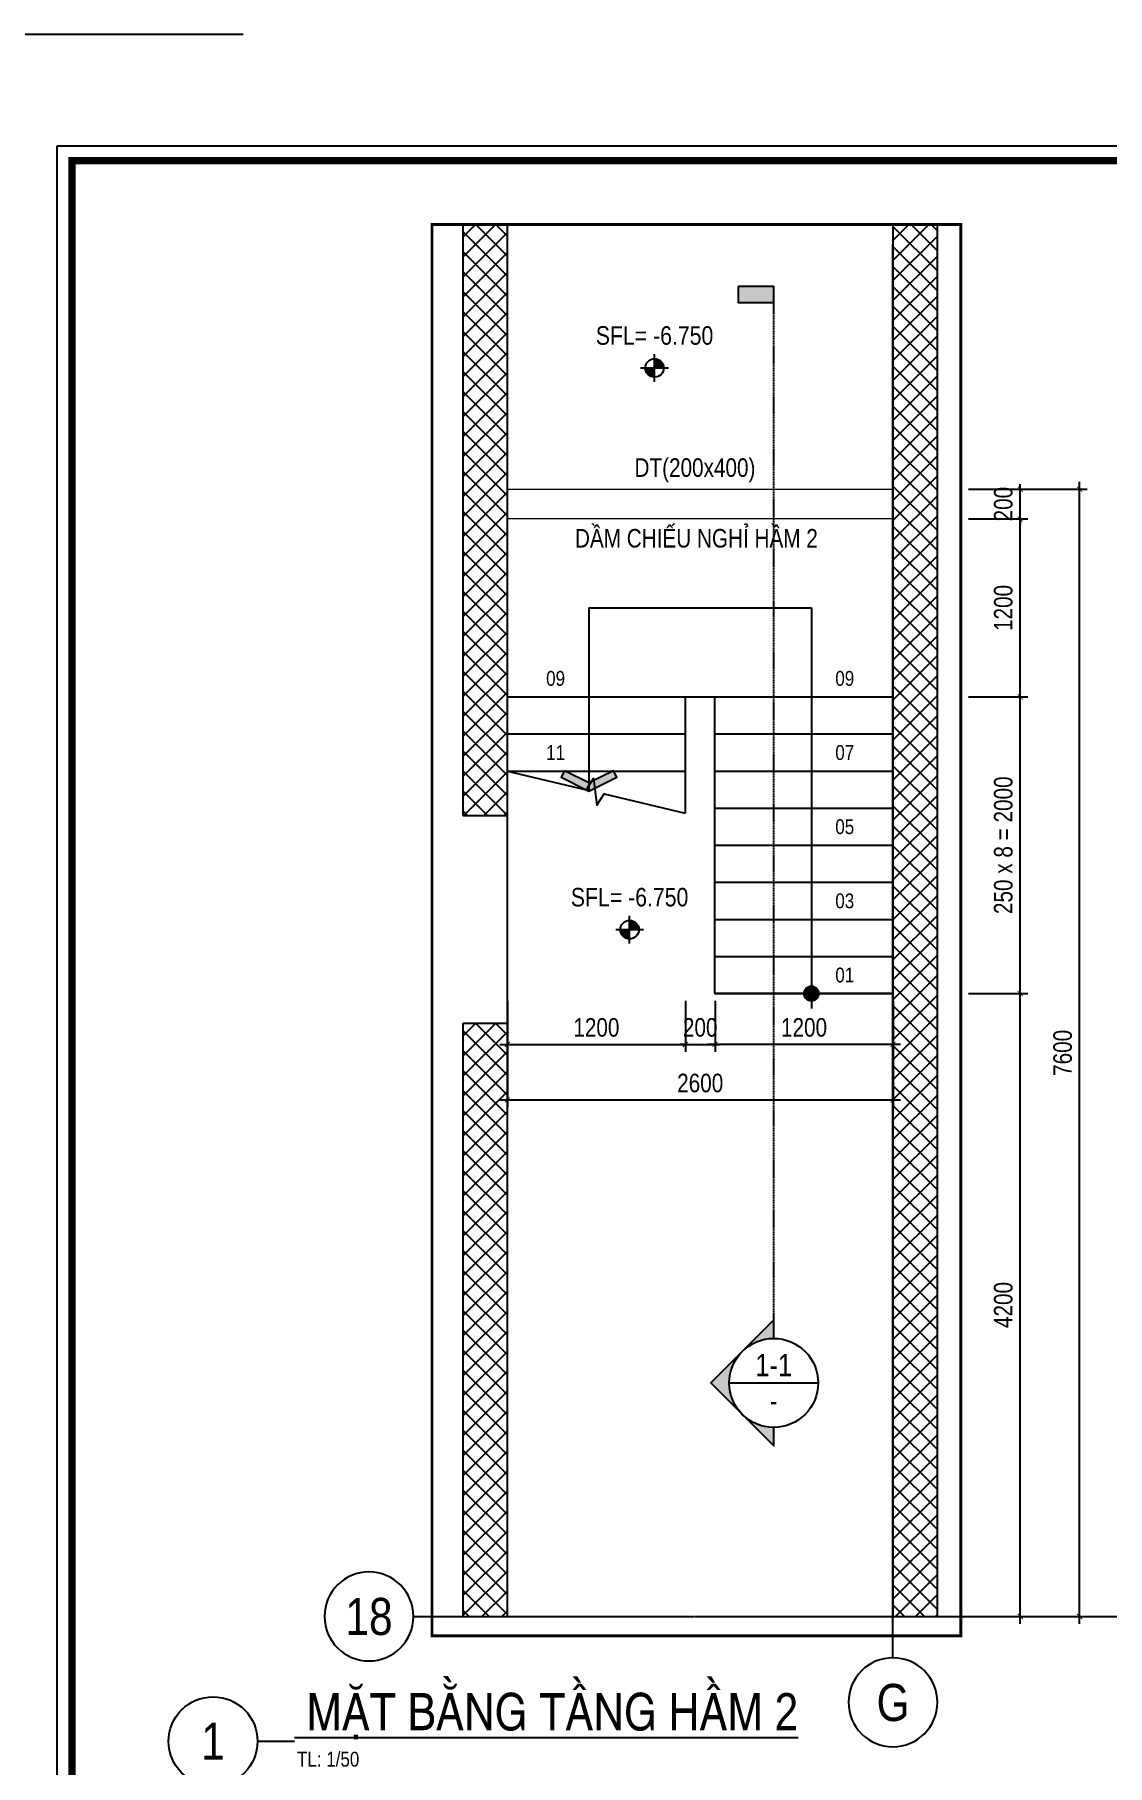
# Model space of a CAD drawing. Header units: millimetres. Extents: x 379264 to 1158416, y -283062 to 356890.
# Drawn here: x 862677 to 869910, y -13122 to -1452 of the extents above; entities that cross this region are included whole.
import ezdxf
from ezdxf.enums import TextEntityAlignment as Align

# ---------------------------------------------------------------- set-up
doc = ezdxf.new("R2010")
doc.units = ezdxf.units.MM
for name, pattern in [('BLOCK A - CHI TIET THANG 1$0$HIDDEN', [0.375, 0.25, -0.125]), ('BLOCK C - CHI TIET THANG 6$0$$0$HIDDEN', [0.375, 0.25, -0.125]), ('CENTER', [2, 1.25, -0.25, 0.25, -0.25]), ('HIDDEN', [9.525, 6.35, -3.175])]:
    doc.linetypes.add(name, pattern=pattern)
doc.layers.add("'S_General_Hidden_1 Thin", color=1, linetype='HIDDEN', lineweight=18)
doc.layers.add('S_Concrete_Cont_2 Normal', color=2, linetype='Continuous', lineweight=13)
for name, color, linetype in [('01PM. TEXT A', 3, 'Continuous'), ('02PM. TEXT B', 4, 'Continuous'), ('03PM. TEXT C', 1, 'Continuous'), ('04PM. THIN', 7, 'Continuous'), ('05PM. FRAME', 4, 'Continuous'), ('07PM. WACO', 6, 'Continuous'), ('11PM. DIM', 2, 'Continuous'), ('12PM. GRID', 8, 'CENTER'), ('13PM. HATCH', 8, 'Continuous'), ('BLOCK A - CHI TIET THANG 1$0$Ky hieu Truc', 1, 'Continuous'), ('BLOCK A - CHI TIET THANG 1$0$Number Step', 94, 'Continuous'), ('MB Ham 2$0$Staircase', 30, 'Continuous'), ('mb tang 1 TWA$0$Staircase', 30, 'Continuous')]:
    doc.layers.add(name, color=color, linetype=linetype)
doc.styles.add('[PMDC2013]STYLE', font='arial.ttf', dxfattribs={"width": 0.8})
doc.styles.add('BLOCK A - CHI TIET THANG 1$0$VNI-HelveC', font='VHELVCN_0.TTF')
doc.styles.add('BLOCK A - CHI TIET THANG 1$0$VNI-HelveCB', font='VHELVCB_0.TTF')
doc.styles.add('BLOCK C - CHI TIET THANG 6$0$$0$Title Block Bold', font='VHELVEB_0.TTF')
doc.styles.add('BLOCK C - CHI TIET THANG 6$0$VNI-HelveC', font='VHELVCN_0.TTF')
doc.styles.add('BLOCK C - CHI TIET THANG 6$0$VNI-HelveCB', font='VHELVCB_0.TTF')
doc.dimstyles.new('BLOCK A - CHI TIET THANG 1$0$Dim 50 (A1-A2)', dxfattribs={"dimscale": 50, "dimtxt": 2.5, "dimasz": 0.7, "dimexe": 1, "dimexo": 1, "dimgap": 1, "dimtad": 1, "dimdec": 0, "dimzin": 12, "dimdsep": 46, "dimtxsty": '[PMDC2013]STYLE', "dimblk": 'ARCHTICK', "dimcen": 0, "dimdle": 1, "dimclrd": 2, "dimclre": 2, "dimclrt": 4, "dimadec": 0, "dimazin": 0, "dimtfac": 1, "dimtdec": 0, "dimtix": 1, "dimtmove": 2, "dimatfit": 3, "dimldrblk": 'ARCHTICK', "dimfxl": 1, "dimtolj": 1, "dimtzin": 0, "dimarcsym": 0})

# ---------------------------------------------------------------- blocks, each defined once
blk = doc.blocks.new('CHG_XX_Khung ten')
blk.add_lwpolyline([(15, 579), (826, 579), (826, 15), (15, 15)], close=True)
at = {"color": 4, "linetype": 'Continuous', "const_width": 1}
blk.add_lwpolyline([(17, 577), (824, 577), (824, 17), (17, 17)], close=True, dxfattribs=at)
at = {"layer": 'Defpoints', "color": 1, "ltscale": 2}
blk.add_lwpolyline([(40.06, 594), (0, 594), (0, 554)], dxfattribs=at)
blk = doc.blocks.new('MB Ham 2$0$Arrow 60')
at = {"linetype": 'ByBlock', "lineweight": -2}
h = blk.add_hatch(color=0, dxfattribs=at)
h.paths.add_polyline_path([(1.88, 0.94), (1.65, 1.38), (0, 0.56), (-1.65, 1.38), (-1.88, 0.94), (0, 0)], flags=17)
h.paths.add_polyline_path([(1.65, 1.38), (1.88, 0.94), (0, 0), (-1.88, 0.94), (-1.65, 1.38), (0, 0.56)])
blk.add_hatch(color=0, dxfattribs=at).paths.add_polyline_path([(1.65, 1.38), (1.88, 0.94), (0, 0), (-1.88, 0.94), (-1.65, 1.38), (0, 0.56)])
at = {"color": 0, "linetype": 'ByBlock', "lineweight": -2}
blk.add_lwpolyline([(1.65, 1.38), (1.88, 0.94), (0, 0), (-1.88, 0.94), (-1.65, 1.38), (0, 0.56)], close=True, dxfattribs=at)
blk = doc.blocks.new('MB Ham 2$0$Dot')
at = {"linetype": 'ByBlock', "lineweight": -2}
h = blk.add_hatch(color=0, dxfattribs=at)
edge = h.paths.add_edge_path()
edge.add_arc((0, 0), 0.5, 0, 360)
at = {"color": 0, "linetype": 'ByBlock', "lineweight": -2}
blk.add_line((0, -1), (0, 1), dxfattribs=at)
blk.add_circle((0, 0), 0.5, dxfattribs=at)
blk = doc.blocks.new('_ArchTick')
at = {"color": 0, "linetype": 'ByBlock', "const_width": 0.15}
blk.add_lwpolyline([(-0.5, -0.5), (0.5, 0.5)], dxfattribs=at)
blk = doc.blocks.new('*D908')
at = {"layer": '11PM. DIM', "lineweight": -2, "transparency": 16777216}
for p, q in [((868973, -7918), (869373, -7918)), ((868973, -12118), (869373, -12118))]:
    blk.add_line(p, q, dxfattribs=at)
at = {"layer": '11PM. DIM', "color": 2, "lineweight": -2, "transparency": 16777216}
blk.add_line((869323, -12168), (869323, -7868), dxfattribs=at)
at = {"layer": 'Defpoints', "color": 0, "transparency": 16777216}
for p in [(868923, -7918), (869323, -7918), (868923, -12118)]:
    blk.add_point(p, dxfattribs=at)
at = {"layer": '11PM. DIM', "color": 2, "lineweight": -2, "transparency": 16777216, "xscale": 35, "yscale": 35, "zscale": 35}
for p, rotation in [((869323, -7918), 90), ((869323, -12118), 270)]:
    blk.add_blockref('_ArchTick', p, dxfattribs=dict(at, rotation=rotation))
at = {"layer": '11PM. DIM', "color": 4, "transparency": 16777216, "insert": (869209, -10018), "char_height": 125, "attachment_point": 5, "rotation": 90, "style": '[PMDC2013]STYLE'}
blk.add_mtext('\\A1;4200', dxfattribs=at)
blk = doc.blocks.new('*D909')
at = {"layer": '11PM. DIM', "lineweight": -2, "transparency": 16777216}
for p, q in [((868973, -5918), (869373, -5918)), ((868973, -7918), (869373, -7918))]:
    blk.add_line(p, q, dxfattribs=at)
at = {"layer": '11PM. DIM', "color": 2, "lineweight": -2, "transparency": 16777216}
blk.add_line((869323, -7968), (869323, -5868), dxfattribs=at)
at = {"layer": 'Defpoints', "color": 0, "transparency": 16777216}
for p in [(868923, -5918), (869323, -5918), (868923, -7918)]:
    blk.add_point(p, dxfattribs=at)
at = {"layer": '11PM. DIM', "color": 2, "lineweight": -2, "transparency": 16777216, "xscale": 35, "yscale": 35, "zscale": 35}
for p, rotation in [((869323, -5918), 90), ((869323, -7918), 270)]:
    blk.add_blockref('_ArchTick', p, dxfattribs=dict(at, rotation=rotation))
at = {"layer": '11PM. DIM', "color": 4, "transparency": 16777216, "insert": (869209, -6918), "char_height": 125, "attachment_point": 5, "rotation": 90, "style": '[PMDC2013]STYLE'}
blk.add_mtext('\\A1;250 x 8 = 2000', dxfattribs=at)
blk = doc.blocks.new('*D910')
at = {"layer": '11PM. DIM', "lineweight": -2, "transparency": 16777216}
for p, q in [((868973, -4718), (869373, -4718)), ((868973, -5918), (869373, -5918))]:
    blk.add_line(p, q, dxfattribs=at)
at = {"layer": '11PM. DIM', "color": 2, "lineweight": -2, "transparency": 16777216}
blk.add_line((869323, -5968), (869323, -4668), dxfattribs=at)
at = {"layer": 'Defpoints', "color": 0, "transparency": 16777216}
for p in [(868923, -4718), (869323, -4718), (868923, -5918)]:
    blk.add_point(p, dxfattribs=at)
at = {"layer": '11PM. DIM', "color": 2, "lineweight": -2, "transparency": 16777216, "xscale": 35, "yscale": 35, "zscale": 35}
for p, rotation in [((869323, -4718), 90), ((869323, -5918), 270)]:
    blk.add_blockref('_ArchTick', p, dxfattribs=dict(at, rotation=rotation))
at = {"layer": '11PM. DIM', "color": 4, "transparency": 16777216, "insert": (869209, -5318), "char_height": 125, "attachment_point": 5, "rotation": 90, "style": '[PMDC2013]STYLE'}
blk.add_mtext('\\A1;1200', dxfattribs=at)
blk = doc.blocks.new('*D911')
at = {"layer": '11PM. DIM', "lineweight": -2, "transparency": 16777216}
for p, q in [((868973, -4518), (869373, -4518)), ((868973, -4718), (869373, -4718))]:
    blk.add_line(p, q, dxfattribs=at)
at = {"layer": '11PM. DIM', "color": 2, "lineweight": -2, "transparency": 16777216}
for p, q in [((869323, -4518), (869323, -4483)), ((869323, -4718), (869323, -4518)), ((869323, -4718), (869323, -4753))]:
    blk.add_line(p, q, dxfattribs=at)
at = {"layer": 'Defpoints', "color": 0, "transparency": 16777216}
for p in [(868923, -4518), (869323, -4518), (868923, -4718)]:
    blk.add_point(p, dxfattribs=at)
at = {"layer": '11PM. DIM', "color": 2, "lineweight": -2, "transparency": 16777216, "xscale": 35, "yscale": 35, "zscale": 35}
for p, rotation in [((869323, -4518), 270), ((869323, -4718), 90)]:
    blk.add_blockref('_ArchTick', p, dxfattribs=dict(at, rotation=rotation))
at = {"layer": '11PM. DIM', "color": 4, "transparency": 16777216, "insert": (869209, -4618), "char_height": 125, "attachment_point": 5, "rotation": 90, "style": '[PMDC2013]STYLE'}
blk.add_mtext('\\A1;200', dxfattribs=at)
blk = doc.blocks.new('*D912')
at = {"layer": '11PM. DIM', "lineweight": -2, "transparency": 16777216}
for p, q in [((868973, -4518), (869773, -4518)), ((868973, -12118), (869773, -12118))]:
    blk.add_line(p, q, dxfattribs=at)
at = {"layer": '11PM. DIM', "color": 2, "lineweight": -2, "transparency": 16777216}
blk.add_line((869723, -12168), (869723, -4468), dxfattribs=at)
at = {"layer": 'Defpoints', "color": 0, "transparency": 16777216}
for p in [(868923, -4518), (869723, -4518), (868923, -12118)]:
    blk.add_point(p, dxfattribs=at)
at = {"layer": '11PM. DIM', "color": 2, "lineweight": -2, "transparency": 16777216, "xscale": 35, "yscale": 35, "zscale": 35}
for p, rotation in [((869723, -4518), 90), ((869723, -12118), 270)]:
    blk.add_blockref('_ArchTick', p, dxfattribs=dict(at, rotation=rotation))
at = {"layer": '11PM. DIM', "color": 4, "transparency": 16777216, "insert": (869609, -8318), "char_height": 125, "attachment_point": 5, "rotation": 90, "style": '[PMDC2013]STYLE'}
blk.add_mtext('\\A1;7600', dxfattribs=at)
blk = doc.blocks.new('*D913')
at = {"layer": '11PM. DIM', "lineweight": -2, "transparency": 16777216}
for p, q in [((867265, -7968), (867265, -8311)), ((868465, -7968), (868465, -8311))]:
    blk.add_line(p, q, dxfattribs=at)
at = {"layer": '11PM. DIM', "color": 2, "lineweight": -2, "transparency": 16777216}
blk.add_line((868515, -8261), (867215, -8261), dxfattribs=at)
at = {"layer": 'Defpoints', "color": 0, "transparency": 16777216}
for p in [(867265, -7918), (868465, -7918), (867265, -8261)]:
    blk.add_point(p, dxfattribs=at)
at = {"layer": '11PM. DIM', "color": 2, "lineweight": -2, "transparency": 16777216, "xscale": 35, "yscale": 35, "zscale": 35, "rotation": 180}
blk.add_blockref('_ArchTick', (867265, -8261), dxfattribs=at)
at = {"layer": '11PM. DIM', "color": 2, "lineweight": -2, "transparency": 16777216, "xscale": 35, "yscale": 35, "zscale": 35}
blk.add_blockref('_ArchTick', (868465, -8261), dxfattribs=at)
at = {"layer": '11PM. DIM', "color": 4, "transparency": 16777216, "insert": (867865, -8147), "char_height": 125, "attachment_point": 5, "style": '[PMDC2013]STYLE'}
blk.add_mtext('\\A1;1200', dxfattribs=at)
blk = doc.blocks.new('BLOCK A - CHI TIET THANG 1$0$HTT-Grid')
at = {"layer": '05PM. FRAME', "linetype": 'ByBlock', "lineweight": -2}
blk.add_line((0, -2.5), (0, 0), dxfattribs=at)
blk.add_circle((0, -8.5), 6, dxfattribs=at)
at = {"layer": '03PM. TEXT C', "linetype": 'ByBlock', "lineweight": -2, "style": '[PMDC2013]STYLE', "width": 0.8}
blk.add_attdef('GRID', text='', height=5, dxfattribs=at).set_placement((0, -8.5), align=Align.MIDDLE)
blk = doc.blocks.new('BLOCK A - CHI TIET THANG 1$0$Number Step')
at = {"color": 0, "linetype": 'ByBlock', "lineweight": -2, "style": 'BLOCK A - CHI TIET THANG 1$0$VNI-HelveCB'}
blk.add_attdef('TEXT', text='', height=2, dxfattribs=at).set_placement((0, 0), align=Align.MIDDLE)
blk = doc.blocks.new('BLOCK A - CHI TIET THANG 1$0$13123123213')
at = {"linetype": 'ByBlock'}
h = blk.add_hatch(color=0, dxfattribs=at)
h.paths.add_polyline_path([(0, 1), (0, 0), (1, 0, 0.414214)])
h.paths.add_polyline_path([(0, 0), (-1, 0, 0.414214), (0, -1)])
at = {"color": 0, "linetype": 'ByBlock'}
for p, q in [((-1.5, 0), (1.5, 0)), ((0, -1.5), (0, 1.5))]:
    blk.add_line(p, q, dxfattribs=at)
blk.add_circle((0, 0), 1, dxfattribs=at)
at = {"color": 0, "linetype": 'ByBlock', "lineweight": -2, "style": 'BLOCK A - CHI TIET THANG 1$0$VNI-HelveC'}
for tag, p in [('TEXT1', (0, 10.5)), ('TEXT2', (0, 7)), ('TEXT3', (0, 3.5))]:
    blk.add_attdef(tag, text='', height=2, dxfattribs=at).set_placement(p, align=Align.MIDDLE_CENTER)
blk = doc.blocks.new('*D914')
at = {"layer": '11PM. DIM', "lineweight": -2, "transparency": 16777216}
for p, q in [((867065, -7968), (867065, -8311)), ((867265, -7968), (867265, -8311))]:
    blk.add_line(p, q, dxfattribs=at)
at = {"layer": '11PM. DIM', "color": 2, "lineweight": -2, "transparency": 16777216}
for p, q in [((867065, -8261), (867030, -8261)), ((867065, -8261), (867265, -8261)), ((867265, -8261), (867300, -8261))]:
    blk.add_line(p, q, dxfattribs=at)
at = {"layer": 'Defpoints', "color": 0, "transparency": 16777216}
for p in [(867065, -7918), (867265, -7918), (867265, -8261)]:
    blk.add_point(p, dxfattribs=at)
at = {"layer": '11PM. DIM', "color": 2, "lineweight": -2, "transparency": 16777216, "xscale": 35, "yscale": 35, "zscale": 35}
blk.add_blockref('_ArchTick', (867065, -8261), dxfattribs=at)
at = {"layer": '11PM. DIM', "color": 2, "lineweight": -2, "transparency": 16777216, "xscale": 35, "yscale": 35, "zscale": 35, "rotation": 180}
blk.add_blockref('_ArchTick', (867265, -8261), dxfattribs=at)
at = {"layer": '11PM. DIM', "color": 4, "transparency": 16777216, "insert": (867165, -8147), "char_height": 125, "attachment_point": 5, "style": '[PMDC2013]STYLE'}
blk.add_mtext('\\A1;200', dxfattribs=at)
blk = doc.blocks.new('*D915')
at = {"layer": '11PM. DIM', "lineweight": -2, "transparency": 16777216}
for p, q in [((865865, -7968), (865865, -8311)), ((867065, -7968), (867065, -8311))]:
    blk.add_line(p, q, dxfattribs=at)
at = {"layer": '11PM. DIM', "color": 2, "lineweight": -2, "transparency": 16777216}
blk.add_line((865815, -8261), (867115, -8261), dxfattribs=at)
at = {"layer": 'Defpoints', "color": 0, "transparency": 16777216}
for p in [(865865, -7918), (867065, -7918), (867065, -8261)]:
    blk.add_point(p, dxfattribs=at)
at = {"layer": '11PM. DIM', "color": 2, "lineweight": -2, "transparency": 16777216, "xscale": 35, "yscale": 35, "zscale": 35, "rotation": 180}
blk.add_blockref('_ArchTick', (865865, -8261), dxfattribs=at)
at = {"layer": '11PM. DIM', "color": 2, "lineweight": -2, "transparency": 16777216, "xscale": 35, "yscale": 35, "zscale": 35}
blk.add_blockref('_ArchTick', (867065, -8261), dxfattribs=at)
at = {"layer": '11PM. DIM', "color": 4, "transparency": 16777216, "insert": (866465, -8147), "char_height": 125, "attachment_point": 5, "style": '[PMDC2013]STYLE'}
blk.add_mtext('\\A1;1200', dxfattribs=at)
blk = doc.blocks.new('*D916')
at = {"layer": '11PM. DIM', "lineweight": -2, "transparency": 16777216}
for p, q in [((865865, -7968), (865865, -8686)), ((868465, -7968), (868465, -8686))]:
    blk.add_line(p, q, dxfattribs=at)
at = {"layer": '11PM. DIM', "color": 2, "lineweight": -2, "transparency": 16777216}
blk.add_line((868515, -8636), (865815, -8636), dxfattribs=at)
at = {"layer": 'Defpoints', "color": 0, "transparency": 16777216}
for p in [(865865, -7918), (868465, -7918), (865865, -8636)]:
    blk.add_point(p, dxfattribs=at)
at = {"layer": '11PM. DIM', "color": 2, "lineweight": -2, "transparency": 16777216, "xscale": 35, "yscale": 35, "zscale": 35, "rotation": 180}
blk.add_blockref('_ArchTick', (865865, -8636), dxfattribs=at)
at = {"layer": '11PM. DIM', "color": 2, "lineweight": -2, "transparency": 16777216, "xscale": 35, "yscale": 35, "zscale": 35}
blk.add_blockref('_ArchTick', (868465, -8636), dxfattribs=at)
at = {"layer": '11PM. DIM', "color": 4, "transparency": 16777216, "insert": (867165, -8522), "char_height": 125, "attachment_point": 5, "style": '[PMDC2013]STYLE'}
blk.add_mtext('\\A1;2600', dxfattribs=at)
blk = doc.blocks.new('BLOCK C - CHI TIET THANG 6$0$HTT-Title')
at = {"lineweight": -2}
blk.add_line((6, 0), (11, 0), dxfattribs=at)
at = {"linetype": 'ByBlock', "lineweight": -2}
blk.add_circle((0, 0), 6, dxfattribs=at)
at = {"linetype": 'ByBlock', "lineweight": -2, "style": 'BLOCK C - CHI TIET THANG 6$0$VNI-HelveCB'}
blk.add_attdef('DWG.NAME', text='', height=5, dxfattribs=at).set_placement((11, 0), align=Align.BOTTOM_LEFT)
blk.add_attdef('NUMBER', text='', height=5, dxfattribs=at).set_placement((0, 0), align=Align.MIDDLE_CENTER)
at = {"linetype": 'ByBlock', "lineweight": -2, "style": 'BLOCK C - CHI TIET THANG 6$0$VNI-HelveC'}
blk.add_attdef('SCALE', text='', height=2, dxfattribs=at).set_placement((11.32, -1.41), align=Align.TOP_LEFT)
blk = doc.blocks.new('*U795')
blk.add_hatch(color=256).paths.add_polyline_path([(-480, 14784), (-480, 14570), (0, 14570), (0, 14784)])
h = blk.add_hatch(color=256)
edge = h.paths.add_edge_path()
edge.add_line((0, 600), (0, 849))
edge.add_line((0, 849), (-849, 0))
edge.add_line((-849, 0), (0, -849))
edge.add_line((0, -849), (0, -600))
edge.add_arc((0, 0), 600, 90, 270, ccw=False)
at = {"linetype": 'BLOCK C - CHI TIET THANG 6$0$$0$HIDDEN', "ltscale": 10}
blk.add_line((0, 600), (0, 14784), dxfattribs=at)
blk.add_line((-600, 0), (600, 0))
blk.add_lwpolyline([(-480, 14784), (-480, 14570), (0, 14570), (0, 14784)], close=True)
blk.add_lwpolyline([(0, 600), (0, 849), (-849, 0), (0, -849), (0, -600, -1)], format="xyb", close=True)
blk.add_circle((0, 0), 600)
at = {"style": 'BLOCK C - CHI TIET THANG 6$0$$0$Title Block Bold', "flags": 8}
blk.add_attdef('VIEWNUMBER', text='', height=300, dxfattribs=at).set_placement((0, 0), align=Align.BOTTOM_CENTER)
blk.add_attdef('DRAWINGREFERENCE', text='', height=250, dxfattribs=at).set_placement((0, -120), align=Align.TOP_CENTER)
blk = doc.blocks.new('GR')
at = {"layer": '13PM. HATCH'}
h = blk.add_hatch(dxfattribs=at)
h.set_pattern_fill('ANSI37', color=256, scale=30, angle=90, style=0)
h.set_pattern_definition([(135, (-2650, 10200), (-67.3519, -67.3519), []), (225, (-2650, 10200), (67.3519, -67.3519), [])])
h.paths.add_polyline_path([(-2900, 5400), (-2600, 5400), (-2600, 9385), (-2900, 9385)])
h.paths.add_polyline_path([(-2600, 4000), (-2900, 4000), (-2900, 0), (-2600, 0)])
at = {"layer": '07PM. WACO'}
for p, q in [((-2900, 5400), (-2600, 5400)), ((-2900, 4000), (-2600, 4000))]:
    blk.add_line(p, q, dxfattribs=at)
for points in [[(-2900, 9385), (-2900, 5400)], [(-2600, 5400), (-2600, 9385)], [(-2900, 4000), (-2900, 0), (-2600, 0), (-2600, 4000)]]:
    blk.add_lwpolyline(points, dxfattribs=at)
at = {"layer": 'mb tang 1 TWA$0$Staircase'}
blk.add_line((-2600, 3979), (-2600, 5400), dxfattribs=at)
at = {"layer": 'BLOCK A - CHI TIET THANG 1$0$Ky hieu Truc'}
ref = blk.add_blockref('BLOCK A - CHI TIET THANG 1$0$HTT-Grid', (0, -154), dxfattribs=dict(at, xscale=-50, yscale=50, zscale=50))
ref.add_attrib('GRID', 'G', dxfattribs={"layer": '0', "linetype": 'ByBlock', "lineweight": -2, "height": 250, "style": 'BLOCK A - CHI TIET THANG 1$0$VNI-HelveC'}).set_placement((1, -580), align=Align.MIDDLE)

msp = doc.modelspace()

# ---------------------------------------------------------------- block references
at = {"layer": '04PM. THIN', "xscale": 50, "yscale": 50, "zscale": 50}
msp.add_blockref('CHG_XX_Khung ten', (862079.92, -31152.33), dxfattribs=at)

# ---------------------------------------------------------------- next in the draw order: hatches: boundary and pattern name
at = {"layer": '13PM. HATCH'}
h = msp.add_hatch(dxfattribs=at)
h.set_pattern_fill('ANSI37', color=256, scale=30, angle=90, style=0)
h.set_pattern_definition([(135, (868714.62, -1917.99), (-67.3519, -67.3519), []), (225, (868714.62, -1917.99), (67.3519, -67.3519), [])])
h.paths.add_polyline_path([(868764.62, -2733.42), (868464.62, -2733.42), (868464.62, -12117.99), (868764.62, -12117.99)])

# ---------------------------------------------------------------- next in the draw order: linework, layer by layer
at = {"layer": "'S_General_Hidden_1 Thin", "ltscale": 0.5}
msp.add_line((868464.62, -4717.98), (865864.62, -4717.98), dxfattribs=at)
at = {"linetype": 'BLOCK A - CHI TIET THANG 1$0$HIDDEN', "ltscale": 10, "const_width": 20}
msp.add_lwpolyline([(865356.65, -12248.89), (865356.65, -2733.42), (868922.94, -2733.42), (868922.94, -12248.89)], close=True, dxfattribs=at)
at = {"layer": '05PM. FRAME', "ltscale": 0.25}
msp.add_line((867014.62, -5917.98), (867314.62, -5917.98), dxfattribs=at)
for points in [[(865864.62, -6417.98), (865864.62, -5917.98), (867064.62, -5917.98), (867064.62, -6701.22)], [(865864.62, -6417.98), (866396.28, -6543.47), (866446.42, -6467.09), (866467.8, -6648.57), (866517.94, -6572.19), (867064.62, -6701.22)]]:
    msp.add_lwpolyline(points, dxfattribs=at)
msp.add_lwpolyline([(868464.62, -5917.98), (868464.62, -7917.98), (867264.62, -7917.98), (867264.62, -5917.98)], close=True, dxfattribs=at)
at = {"layer": '07PM. WACO'}
msp.add_lwpolyline([(868464.62, -2733.42), (868464.62, -12117.99), (868764.62, -12117.99), (868764.62, -2733.42)], dxfattribs=at)
at = {"layer": '12PM. GRID', "ltscale": 3}
for p, q in [((868464.62, -12280.3), (868464.62, -2864.33)), ((865231.65, -12117.99), (876582.73, -12117.99))]:
    msp.add_line(p, q, dxfattribs=at)
at = {"layer": '13PM. HATCH'}
for p, q in [((866414.62, -5317.98), (866414.62, -6553.4)), ((866414.62, -5317.98), (867914.62, -5317.98)), ((867914.62, -5317.98), (867914.62, -7917.98)), ((865864.62, -6167.98), (867064.62, -6167.98)), ((867264.62, -6167.98), (868464.62, -6167.98)), ((865864.62, -6417.98), (867064.62, -6417.98)), ((867264.62, -6417.98), (868464.62, -6417.98)), ((867264.62, -6667.98), (868464.62, -6667.98)), ((867264.62, -6917.98), (868464.62, -6917.98)), ((867264.62, -7167.98), (868464.62, -7167.98)), ((867264.62, -7417.98), (868464.62, -7417.98)), ((867264.62, -7667.98), (868464.62, -7667.98))]:
    msp.add_line(p, q, dxfattribs=at)
at = {"layer": 'MB Ham 2$0$Staircase'}
for p, q in [((865864.62, -5917.98), (866964.62, -5917.98)), ((867264.62, -5917.98), (868464.62, -5917.98)), ((867264.62, -7917.98), (868464.62, -7917.98))]:
    msp.add_line(p, q, dxfattribs=at)
at = {"layer": 'S_Concrete_Cont_2 Normal', "ltscale": 7}
msp.add_line((865864.62, -4517.98), (868464.62, -4517.98), dxfattribs=at)

# ---------------------------------------------------------------- next in the draw order: block references
at = {"layer": '01PM. TEXT A'}
ref = msp.add_blockref('BLOCK C - CHI TIET THANG 6$0$HTT-Title', (863880.38, -12959.81), dxfattribs=dict(at, xscale=50, yscale=50, zscale=50))
ref.add_attrib('NUMBER', '1', dxfattribs={"layer": '0', "color": 0, "linetype": 'ByBlock', "lineweight": -2, "height": 250, "style": 'BLOCK C - CHI TIET THANG 6$0$VNI-HelveCB'}).set_placement((863880.38, -12959.81), align=Align.MIDDLE_CENTER)
ref.add_attrib('DWG.NAME', '%%u MAËT BAÈNG TAÀNG HAÀM 2', dxfattribs={"layer": '0', "color": 3, "linetype": 'ByBlock', "lineweight": -2, "height": 250, "style": 'BLOCK C - CHI TIET THANG 6$0$VNI-HelveCB'}).set_placement((864430.38, -12959.81), align=Align.BOTTOM_LEFT)
ref.add_attrib('SCALE', 'TL: 1/50', dxfattribs={"layer": '0', "color": 0, "linetype": 'ByBlock', "lineweight": -2, "height": 100, "style": 'BLOCK C - CHI TIET THANG 6$0$VNI-HelveC'}).set_placement((864446.14, -13030.49), align=Align.TOP_LEFT)
at = {"layer": '02PM. TEXT B'}
ref = msp.add_blockref('BLOCK A - CHI TIET THANG 1$0$13123123213', (866857.22, -3699.63), dxfattribs=dict(at, xscale=62.5, yscale=62.5, zscale=62.5))
ref.add_attrib('TEXT3', 'SFL= -6.750', dxfattribs={"layer": '0', "color": 0, "linetype": 'ByBlock', "lineweight": -2, "height": 125, "style": 'BLOCK A - CHI TIET THANG 1$0$VNI-HelveC'}).set_placement((866857.22, -3480.88), align=Align.MIDDLE_CENTER)
ref = msp.add_blockref('BLOCK A - CHI TIET THANG 1$0$13123123213', (866688.99, -7486.81), dxfattribs=dict(at, xscale=62.5, yscale=62.5, zscale=62.5))
ref.add_attrib('TEXT3', 'SFL= -6.750', dxfattribs={"layer": '0', "color": 0, "linetype": 'ByBlock', "lineweight": -2, "height": 125, "style": 'BLOCK A - CHI TIET THANG 1$0$VNI-HelveC'}).set_placement((866688.99, -7268.06), align=Align.MIDDLE_CENTER)
at = {"layer": '07PM. WACO'}
ref = msp.add_blockref('*U795', (867660.34, -10543.37), dxfattribs=dict(at, xscale=0.5, yscale=0.5, zscale=0.5))
ref.add_attrib('VIEWNUMBER', '1-1', dxfattribs={"layer": '0', "height": 150, "style": 'BLOCK C - CHI TIET THANG 6$0$VNI-HelveCB'}).set_placement((867660.34, -10543.37), align=Align.BOTTOM_CENTER)
ref.add_attrib('DRAWINGREFERENCE', '-', dxfattribs={"layer": '0', "height": 125, "style": 'BLOCK C - CHI TIET THANG 6$0$VNI-HelveCB'}).set_placement((867660.34, -10603.37), align=Align.TOP_CENTER)
at = {"layer": '11PM. DIM'}
msp.add_blockref('GR', (868464.62, -12117.99), dxfattribs=at)
at = {"layer": '13PM. HATCH', "xscale": -100, "yscale": 100, "zscale": 100}
msp.add_blockref('MB Ham 2$0$Arrow 60', (866414.62, -6553.4), dxfattribs=at)
at = {"layer": '13PM. HATCH', "xscale": 100, "yscale": 100, "zscale": 100, "rotation": 180}
msp.add_blockref('MB Ham 2$0$Dot', (867914.62, -7917.98), dxfattribs=at)
at = {"layer": 'BLOCK A - CHI TIET THANG 1$0$Ky hieu Truc'}
ref = msp.add_blockref('BLOCK A - CHI TIET THANG 1$0$HTT-Grid', (865356.65, -12117.99), dxfattribs=dict(at, xscale=-50, yscale=50, zscale=50, rotation=270))
ref.add_attrib('GRID', '18', dxfattribs={"layer": '0', "linetype": 'ByBlock', "lineweight": -2, "height": 250, "style": 'BLOCK A - CHI TIET THANG 1$0$VNI-HelveC'}).set_placement((864931.65, -12117.99), align=Align.MIDDLE)
at = {"layer": 'BLOCK A - CHI TIET THANG 1$0$Number Step', "xscale": 50, "yscale": 50, "zscale": 50}
for p, values in [((866189.97, -5792.98), {'TEXT': '09'}), ((868139.62, -5792.98), {'TEXT': '09'}), ((866189.97, -6292.98), {'TEXT': '11'}), ((868139.62, -6292.98), {'TEXT': '07'}), ((868139.62, -6792.98), {'TEXT': '05'}), ((868139.62, -7292.98), {'TEXT': '03'}), ((868139.62, -7792.98), {'TEXT': '01'})]:
    msp.add_blockref('BLOCK A - CHI TIET THANG 1$0$Number Step', p, dxfattribs=at).add_auto_attribs(values)

# ---------------------------------------------------------------- next in the draw order: texts
at = {"layer": '01PM. TEXT A', "style": '[PMDC2013]STYLE', "width": 0.8}
for s, p in [('DT(200x400)', (866722.02, -4434.25)), ('DẦM CHIẾU NGHỈ HẦM 2', (866320.57, -4910.69))]:
    msp.add_text(s, height=125, dxfattribs=at).set_placement(p)

# ---------------------------------------------------------------- next in the draw order: dimensions: what is measured, and where the dimension line sits
at = {"layer": '11PM. DIM'}
for base, p1, p2, angle, picture, middle in [((869722.94, -4517.98), (868922.94, -12117.99), (868922.94, -4517.98), 90, '*D912', (869609.12, -8317.98)), ((869322.94, -4517.98), (868922.94, -4717.98), (868922.94, -4517.98), 90, '*D911', (869209.12, -4617.98)), ((869322.94, -4717.98), (868922.94, -5917.98), (868922.94, -4717.98), 90, '*D910', (869209.12, -5317.98)), ((865864.51, -8635.73), (868464.51, -7917.98), (865864.51, -7917.98), 180, '*D916', (867164.51, -8521.91)), ((867264.62, -8260.73), (868464.62, -7917.98), (867264.62, -7917.98), 180, '*D913', (867864.62, -8146.91)), ((869322.94, -7917.99), (868922.94, -12117.99), (868922.94, -7917.99), 90, '*D908', (869209.12, -10017.99))]:
    dim = msp.add_linear_dim(base=base, p1=p1, p2=p2, angle=angle, dimstyle='BLOCK A - CHI TIET THANG 1$0$Dim 50 (A1-A2)', override={"dimclre": 256}, dxfattribs=at)
    dim.commit()
    dim.dimension.update_dxf_attribs({"geometry": picture, "text_midpoint": middle})
dim = msp.add_linear_dim(base=(869322.94, -5917.98), p1=(868922.94, -7917.99), p2=(868922.94, -5917.98), angle=90, text='250 x 8 = <>', dimstyle='BLOCK A - CHI TIET THANG 1$0$Dim 50 (A1-A2)', override={"dimclre": 256}, dxfattribs=at)
dim.commit()
dim.dimension.update_dxf_attribs({"geometry": '*D909', "text_midpoint": (869209.12, -6917.98)})
for base, p1, p2, picture, middle in [((867064.62, -8260.73), (865864.62, -7917.98), (867064.62, -7917.98), '*D915', (866464.62, -8146.91)), ((867264.62, -8260.73), (867064.62, -7917.98), (867264.62, -7917.98), '*D914', (867164.62, -8146.91))]:
    dim = msp.add_linear_dim(base=base, p1=p1, p2=p2, dimstyle='BLOCK A - CHI TIET THANG 1$0$Dim 50 (A1-A2)', override={"dimclre": 256}, dxfattribs=at)
    dim.commit()
    dim.dimension.update_dxf_attribs({"geometry": picture, "text_midpoint": middle})

doc.saveas('drawing.dxf')
